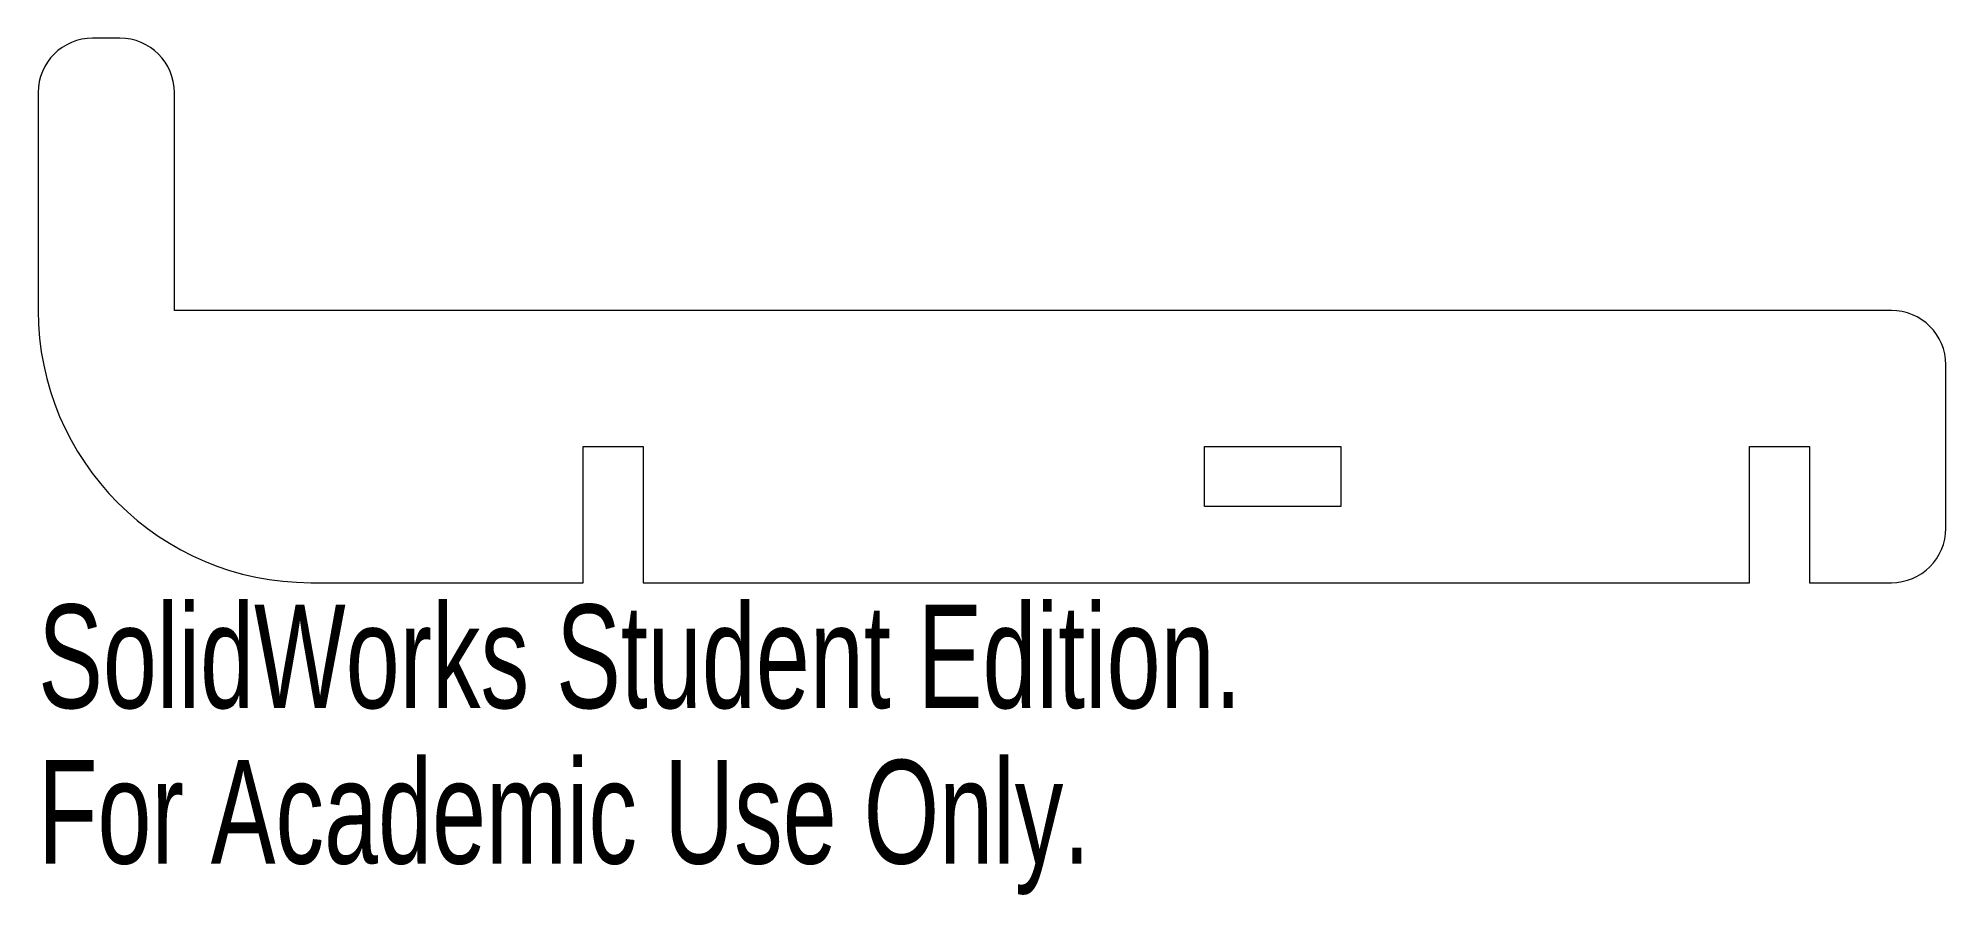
# Model space of a CAD drawing. Header units: inches. Extents: x 0 to 3.5, y -0.57 to 1.
import ezdxf

# ---------------------------------------------------------------- set-up
doc = ezdxf.new("R2010")
doc.units = ezdxf.units.IN
doc.header["$MEASUREMENT"] = 0
doc.styles.add('SLDTEXTSTYLE0', font='TXT', dxfattribs={"width": 0.7})

msp = doc.modelspace()

# ---------------------------------------------------------------- linework, layer by layer
at = {"color": 7, "linetype": 'Continuous', "lineweight": 15}
for p, q in [((0.15, 1), (0.1, 1)), ((0, 0.9), (0, 0.5)), ((0.25, 0.5), (0.25, 0.9)), ((3.4, 0.5), (0.25, 0.5)), ((3.5, 0.1), (3.5, 0.4)), ((1, 0), (1, 0.25)), ((1, 0.25), (1.11, 0.25)), ((1.11, 0.25), (1.11, 0)), ((2.14, 0.14), (2.14, 0.25)), ((2.14, 0.25), (2.39, 0.25)), ((2.39, 0.25), (2.39, 0.14)), ((3.14, 0), (3.14, 0.25)), ((3.14, 0.25), (3.25, 0.25)), ((3.25, 0.25), (3.25, 0)), ((2.39, 0.14), (2.14, 0.14)), ((0.5, 0), (1, 0)), ((1.11, 0), (3.14, 0)), ((3.25, 0), (3.4, 0))]:
    msp.add_line(p, q, dxfattribs=at)
for centre, radius, start, end in [((0.1, 0.9), 0.1, 90, 180), ((0.15, 0.9), 0.1, 0, 90), ((0.5, 0.5), 0.5, 180, 270), ((3.4, 0.4), 0.1, 0, 90), ((3.4, 0.1), 0.1, 270, 0)]:
    msp.add_arc(centre, radius, start, end, dxfattribs=at)

# ---------------------------------------------------------------- texts
at = {"color": 7, "linetype": 'Continuous', "char_height": 0.1903, "attachment_point": 1, "style": 'SLDTEXTSTYLE0'}
for s, insert in [('SolidWorks Student Edition.', (0, -0.0401)), ('For Academic Use Only.', (0, -0.3256))]:
    msp.add_mtext(s, dxfattribs=dict(at, insert=insert))

doc.saveas('drawing.dxf')
